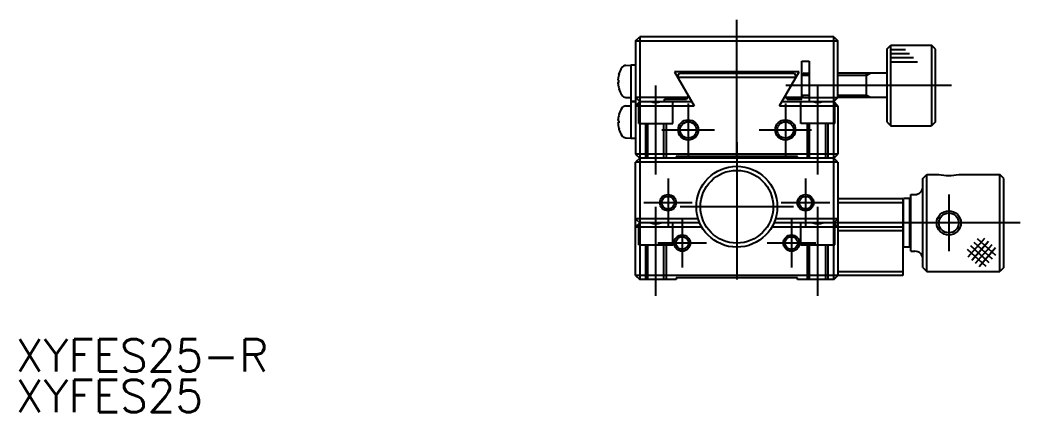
# Model space of a CAD drawing. Extents: x 1 to 229, y 0 to 160.
# Drawn here: x 0.5 to 124.1, y 0 to 48.5 of the extents above; entities that cross this region are included whole.
import ezdxf

# ---------------------------------------------------------------- set-up
doc = ezdxf.new("R2010")
doc.units = 0
doc.linetypes.add('CENTER', pattern=[50.8, 31.75, -6.35, 6.35, -6.35])
doc.linetypes.add('DASHED', pattern=[19.05, 12.7, -6.35])
doc.layers.get('0').update_dxf_attribs({"linetype": 'CONTINUOUS'})
doc.layers.add('CENTER', color=1, linetype='CENTER')
doc.styles.get("Standard").update_dxf_attribs({"font": 'txt.shx', "height": 3, "bigfont": 'bigfont.shx'})

# ---------------------------------------------------------------- blocks, each defined once
blk = doc.blocks.new('*U3')
at = {"color": 7, "linetype": 'CONTINUOUS'}
blk.add_text('XYFES25-R', height=4, dxfattribs=at).set_placement((0, 5))
blk = doc.blocks.new('*U4')
at = {"color": 7, "linetype": 'CONTINUOUS'}
blk.add_text('XYFES25', height=4, dxfattribs=at).set_placement((0, 0))

msp = doc.modelspace()

# ---------------------------------------------------------------- linework, layer by layer
at = {"color": 7, "linetype": 'CONTINUOUS'}
for p, q in [((76.6, 45.89), (77.1, 46.39)), ((76.6, 45.89), (76.6, 31.89)), ((76.6, 45.89), (101.6, 45.89)), ((77.1, 46.39), (77.1, 31.39)), ((101.1, 46.39), (77.1, 46.39)), ((81.6, 46.39), (77.1, 46.39)), ((101.1, 31.39), (101.1, 46.39)), ((101.1, 46.39), (101.6, 45.89)), ((101.6, 38.89), (101.6, 45.89)), ((107.64, 44.89), (108.14, 45.39)), ((107.64, 44.89), (107.64, 35.89)), ((108.14, 35.39), (108.14, 45.39)), ((108.14, 45.39), (113.14, 45.39)), ((113.14, 45.39), (113.14, 35.39)), ((113.64, 44.89), (113.14, 45.39)), ((113.64, 35.89), (113.64, 44.89)), ((97.14, 38.69), (97.14, 43.39)), ((97.14, 43.39), (98.04, 43.39)), ((98.04, 43.39), (98.04, 38.39)), ((75.39, 42.87), (76, 42.89)), ((76, 42.89), (76, 33.89)), ((76.6, 42.89), (76, 42.89)), ((81.41, 42.09), (83.83, 37.89)), ((96.79, 42.09), (81.41, 42.09)), ((94.36, 37.89), (96.79, 42.09)), ((74.54, 41.03), (74.41, 41.05)), ((74.54, 41.8), (74.54, 41.81)), ((74.54, 40.75), (74.54, 41.03)), ((81.77, 41.45), (82.02, 41.89)), ((96.39, 41.39), (81.81, 41.39)), ((82.02, 41.89), (96.17, 41.89)), ((96.17, 41.89), (96.42, 41.45)), ((97.44, 41.89), (98.04, 41.89)), ((107.64, 41.89), (101.6, 41.89)), ((105.14, 38.89), (105.14, 41.89)), ((74.54, 40.75), (74.41, 40.73)), ((74.54, 39.97), (74.54, 39.97)), ((75.39, 38.91), (76, 38.89)), ((76.6, 38.39), (76, 38.39)), ((76, 38.39), (76.6, 38.39)), ((82.98, 38.89), (76.6, 38.89)), ((77.1, 38.39), (76.6, 38.89)), ((77.1, 38.39), (76.6, 37.89)), ((77.1, 38.39), (83.54, 38.39)), ((77.1, 38.39), (80.16, 38.39)), ((80.16, 38.69), (82.87, 38.69)), ((80.16, 38.39), (80.16, 38.69)), ((83.12, 39.12), (82.87, 38.69)), ((94.65, 38.39), (101.1, 38.39)), ((95.33, 38.69), (95.08, 39.12)), ((97.14, 38.89), (95.21, 38.89)), ((95.33, 38.69), (97.14, 38.69)), ((97.44, 38.89), (101.6, 38.89)), ((101.6, 38.89), (101.1, 38.39)), ((101.6, 37.89), (101.1, 38.39)), ((107.64, 38.89), (101.6, 38.89)), ((75.39, 37.87), (76, 37.89)), ((76.6, 37.89), (83.83, 37.89)), ((94.36, 37.89), (101.6, 37.89)), ((101.6, 37.89), (101.6, 31.89)), ((74.54, 36.03), (74.41, 36.05)), ((74.54, 36.81), (74.54, 36.8)), ((74.54, 36.03), (74.54, 35.75)), ((107.64, 35.89), (108.14, 35.39)), ((113.64, 35.89), (113.14, 35.39)), ((74.54, 35.75), (74.41, 35.73)), ((74.54, 34.97), (74.54, 34.97)), ((108.14, 35.39), (113.14, 35.39)), ((75.39, 33.91), (76, 33.89)), ((76, 33.89), (76.6, 33.89)), ((76.6, 31.89), (77.1, 31.39)), ((101.6, 31.89), (76.6, 31.89)), ((77.1, 31.39), (76.6, 30.89)), ((77.1, 31.39), (77.1, 16.39)), ((101.1, 31.39), (77.1, 31.39)), ((81.6, 31.59), (81.6, 31.39)), ((96.6, 31.59), (81.6, 31.59)), ((96.6, 31.39), (96.6, 31.59)), ((101.1, 31.39), (101.6, 31.89)), ((101.6, 30.89), (101.1, 31.39)), ((101.1, 16.39), (101.1, 31.39)), ((101.6, 30.89), (76.6, 30.89)), ((76.6, 16.89), (76.6, 30.89)), ((101.6, 30.89), (101.6, 16.89)), ((112.1, 28.89), (112.6, 29.39)), ((112.1, 17.89), (112.1, 28.89)), ((112.6, 17.39), (112.6, 29.39)), ((112.6, 29.39), (114.07, 29.39)), ((116.53, 29.39), (121.6, 29.39)), ((121.6, 17.39), (121.6, 29.39)), ((122.1, 28.89), (121.6, 29.39)), ((122.1, 17.89), (122.1, 28.89)), ((101.6, 26.39), (109.6, 26.39)), ((109.6, 26.29), (109.7, 26.39)), ((109.6, 26.39), (109.6, 16.89)), ((110.5, 26.39), (109.7, 26.39)), ((109.7, 20.39), (109.7, 26.39)), ((110.5, 20.39), (110.5, 26.39)), ((110.6, 26.29), (110.5, 26.39)), ((110.6, 19.89), (110.6, 26.89)), ((110.6, 26.89), (111.1, 26.89)), ((109.6, 25.89), (101.6, 25.89)), ((76.6, 23.89), (77.1, 23.39)), ((84.33, 23.89), (76.6, 23.89)), ((101.6, 23.89), (93.87, 23.89)), ((101.1, 23.39), (101.6, 23.89)), ((101.6, 23.89), (101.6, 16.89)), ((77.1, 23.39), (76.6, 22.89)), ((76.6, 22.89), (84.77, 22.89)), ((84.52, 23.39), (77.1, 23.39)), ((93.43, 22.89), (101.6, 22.89)), ((101.1, 23.39), (93.68, 23.39)), ((101.6, 22.89), (101.1, 23.39)), ((101.6, 22.89), (109.6, 22.89)), ((109.6, 22.39), (101.6, 22.39)), ((109.6, 20.49), (109.7, 20.39)), ((110.5, 20.39), (109.7, 20.39)), ((110.6, 20.49), (110.5, 20.39)), ((110.6, 19.89), (111.1, 19.89)), ((101.6, 17.39), (109.6, 17.39)), ((112.1, 17.89), (112.6, 17.39)), ((112.6, 17.39), (121.6, 17.39)), ((122.1, 17.89), (121.6, 17.39)), ((76.6, 16.89), (77.1, 16.39)), ((101.6, 16.89), (76.6, 16.89)), ((81.6, 16.39), (77.1, 16.39)), ((81.6, 16.59), (81.6, 16.39)), ((96.6, 16.59), (81.6, 16.59)), ((96.6, 16.39), (96.6, 16.59)), ((101.1, 16.39), (96.6, 16.39)), ((101.1, 16.39), (101.6, 16.89)), ((109.6, 16.89), (101.6, 16.89))]:
    msp.add_line(p, q, dxfattribs=at)
at = {"color": 3, "linetype": 'CONTINUOUS'}
for p, q in [((108.14, 44.83), (109.93, 44.83)), ((108.14, 44.33), (110.43, 44.33)), ((108.14, 43.83), (110.93, 43.83)), ((108.14, 43.33), (111.43, 43.33)), ((98.04, 41.62), (97.14, 41.62)), ((105.14, 41.62), (101.6, 41.62)), ((105.61, 41.89), (105.14, 41.62)), ((98.04, 39.16), (97.14, 39.16)), ((105.14, 39.16), (101.6, 39.16)), ((105.61, 38.89), (105.14, 39.16)), ((117.69, 19.19), (119.74, 21.52)), ((118.14, 18.79), (120.19, 21.12)), ((118.38, 21.02), (120.66, 18.93)), ((118.79, 21.46), (121.06, 19.38)), ((117.57, 20.14), (119.87, 18.03)), ((117.98, 20.58), (120.26, 18.48)), ((118.59, 18.4), (120.64, 20.73)), ((119.04, 18), (121.09, 20.33))]:
    msp.add_line(p, q, dxfattribs=at)
at = {"color": 3, "linetype": 'DASHED'}
for p, q in [((81.2, 35.69), (81.2, 38.39)), ((97, 35.69), (97, 38.39)), ((77, 35.69), (77, 38.29)), ((101.2, 35.69), (101.2, 38.29)), ((77, 35.69), (81.2, 35.69)), ((77.85, 31.39), (77.85, 35.69)), ((78.09, 31.39), (78.09, 35.69)), ((80.1, 31.39), (80.1, 35.69)), ((80.35, 35.69), (80.35, 31.39)), ((101.2, 35.69), (97, 35.69)), ((97.85, 31.39), (97.85, 35.69)), ((98.09, 31.39), (98.09, 35.69)), ((100.1, 31.39), (100.1, 35.69)), ((100.35, 35.69), (100.35, 31.39)), ((77, 20.69), (77, 23.29)), ((81.2, 20.69), (81.2, 23.39)), ((97, 20.69), (97, 23.39)), ((101.2, 20.69), (101.2, 23.29)), ((77, 20.69), (81.2, 20.69)), ((77.85, 16.39), (77.85, 20.69)), ((78.09, 16.39), (78.09, 20.69)), ((80.1, 16.39), (80.1, 20.69)), ((80.35, 20.69), (80.35, 16.39)), ((97, 20.69), (101.2, 20.69)), ((97.85, 16.39), (97.85, 20.69)), ((98.09, 16.39), (98.09, 20.69)), ((100.1, 16.39), (100.1, 20.69)), ((100.35, 20.69), (100.35, 16.39))]:
    msp.add_line(p, q, dxfattribs=at)
at = {"color": 3, "linetype": 'CONTINUOUS'}
for centre, radius in [((83.1, 34.89), 1.25), ((95.1, 34.89), 1.25), ((80.6, 25.89), 1), ((97.6, 25.89), 1), ((115.3, 23.39), 1.5), ((82.35, 20.89), 1), ((95.85, 20.89), 1)]:
    msp.add_circle(centre, radius, dxfattribs=at)
at = {"color": 7, "linetype": 'CONTINUOUS'}
for centre, radius in [((83.1, 34.89), 1.01), ((95.1, 34.89), 1.01), ((89.1, 25.39), 5), ((89.1, 25.39), 4.5), ((80.6, 25.89), 0.783), ((97.6, 25.89), 0.783), ((115.3, 23.39), 1.23), ((82.35, 20.89), 0.783), ((95.85, 20.89), 0.783)]:
    msp.add_circle(centre, radius, dxfattribs=at)
for centre, radius, start, end in [((77.6, 40.89), 3.2, 148.4554, 162.9888), ((75.42, 42.23), 0.64, 92, 148.4554), ((77.61, 40.89), 3.2, 163.4437, 174.8964), ((75.79, 41.05), 1.38, 174.8969, 175.3919), ((75.81, 41.05), 1.4, 175.3897, 175.8866), ((75.72, 41.06), 1.31, 175.8844, 176.4094), ((75.56, 41.07), 1.15, 176.4067, 176.99), ((75.41, 41.08), 1, 176.9939, 177.6385), ((75.33, 41.08), 0.924, 177.6419, 177.9769), ((75.27, 41.08), 0.859, 177.9766, 178.3253), ((75.19, 41.08), 0.784, 178.3249, 178.6926), ((75.11, 41.09), 0.702, 178.6921, 179.0853), ((75.03, 41.09), 0.616, 179.0846, 179.5116), ((74.94, 41.09), 0.528, 179.5106, 179.9824), ((74.85, 41.09), 0.444, 179.9823, 180.5114), ((74.8, 41.09), 0.392, 180.5113, 181.0864), ((74.75, 41.09), 0.341, 181.0851, 181.7193), ((74.7, 41.09), 0.288, 181.7176, 182.43), ((74.65, 41.08), 0.237, 182.4277, 183.2444), ((74.6, 41.08), 0.189, 183.2412, 184.1991), ((74.56, 41.08), 0.145, 184.1944, 185.3472), ((74.52, 41.07), 0.106, 185.34, 186.7702), ((74.49, 41.07), 0.0743, 186.76, 188.5945), ((74.46, 41.07), 0.0521, 188.5872, 190.8923), ((74.45, 41.06), 0.0349, 190.8752, 193.8584), ((74.43, 41.06), 0.0218, 193.8258, 197.8701), ((74.42, 41.06), 0.0126, 197.8135, 203.5909), ((74.42, 41.05), 0.00663, 203.5023, 212.3202), ((74.42, 41.05), 0.00314, 212.1697, 226.6307), ((74.42, 41.05), 0.00149, 226.5817, 250.3817), ((74.6, 41.81), 0.06, 162.9888, 180), ((97.44, 41.59), 0.3, 90, 180), ((74.42, 40.72), 0.00148, 109.6669, 133.3371), ((74.42, 40.72), 0.00311, 133.3227, 147.7343), ((74.42, 40.72), 0.00652, 147.5517, 156.4044), ((74.42, 40.72), 0.0125, 156.2782, 162.0517), ((74.43, 40.72), 0.0216, 161.9892, 166.0248), ((74.45, 40.71), 0.0345, 165.9905, 168.9729), ((74.46, 40.71), 0.0515, 168.9531, 171.2579), ((74.48, 40.71), 0.0731, 171.2458, 173.0922), ((74.51, 40.7), 0.101, 173.0905, 174.5857), ((74.55, 40.7), 0.14, 174.5775, 175.7682), ((74.6, 40.7), 0.185, 175.7629, 176.7417), ((74.65, 40.69), 0.235, 176.7382, 177.565), ((74.7, 40.69), 0.289, 177.5625, 178.2775), ((74.76, 40.69), 0.345, 178.2758, 178.9072), ((74.81, 40.69), 0.401, 178.9059, 179.4744), ((74.87, 40.69), 0.455, 179.4733, 179.9941), ((74.92, 40.69), 0.509, 179.9944, 180.4772), ((75.01, 40.69), 0.599, 180.4768, 180.9104), ((75.1, 40.69), 0.691, 180.9096, 181.3052), ((75.19, 40.69), 0.78, 181.3046, 181.6716), ((75.27, 40.69), 0.861, 181.6711, 182.0166), ((75.34, 40.7), 0.934, 182.0162, 182.346), ((75.41, 40.7), 0.997, 182.3457, 182.6644), ((75.46, 40.7), 1.05, 182.6641, 182.9757), ((75.54, 40.71), 1.13, 182.9817, 183.5774), ((75.71, 40.72), 1.3, 183.5748, 184.1087), ((75.81, 40.72), 1.4, 184.1078, 185.1029), ((77.61, 40.88), 3.2, 185.1036, 196.5563), ((74.6, 39.97), 0.06, 180, 197.0112), ((77.6, 40.89), 3.2, 197.0112, 211.5446), ((75.42, 39.55), 0.64, 211.5446, 268), ((79.1, 40.39), 2.1, 252.2472, 287.7528), ((97.44, 39.19), 0.3, 180, 270), ((99.1, 40.39), 2.1, 252.2472, 287.7528), ((77.6, 35.89), 3.2, 148.4554, 162.9888), ((75.42, 37.23), 0.64, 92, 148.4554), ((77.61, 35.89), 3.2, 163.4437, 174.8964), ((75.81, 36.05), 1.4, 174.8971, 175.8922), ((75.71, 36.06), 1.3, 175.8913, 176.4252), ((75.54, 36.07), 1.13, 176.4226, 177.0183), ((75.46, 36.07), 1.05, 177.0243, 177.3359), ((75.34, 36.08), 0.934, 177.654, 177.9838), ((75.41, 36.08), 0.997, 177.3356, 177.6543), ((75.19, 36.08), 0.78, 178.3284, 178.6954), ((75.27, 36.08), 0.861, 177.9834, 178.3289), ((75.01, 36.09), 0.599, 179.0896, 179.5232), ((75.1, 36.09), 0.691, 178.6948, 179.0904), ((74.87, 36.09), 0.455, 180.0059, 180.5267), ((74.92, 36.09), 0.509, 179.5228, 180.0056), ((74.7, 36.09), 0.289, 181.7225, 182.4375), ((74.76, 36.09), 0.345, 181.0928, 181.7242), ((74.81, 36.09), 0.401, 180.5256, 181.0941), ((74.55, 36.08), 0.14, 184.2318, 185.4225), ((74.6, 36.08), 0.185, 183.2583, 184.2371), ((74.65, 36.08), 0.235, 182.435, 183.2618), ((74.45, 36.06), 0.0345, 191.0271, 194.0095), ((74.46, 36.07), 0.0515, 188.7421, 191.0469), ((74.48, 36.07), 0.0731, 186.9078, 188.7542), ((74.51, 36.07), 0.101, 185.4143, 186.9095), ((74.42, 36.05), 0.00148, 226.6629, 250.3331), ((74.42, 36.05), 0.00311, 212.2657, 226.6773), ((74.42, 36.05), 0.00652, 203.5956, 212.4483), ((74.42, 36.06), 0.0125, 197.9483, 203.7218), ((74.43, 36.06), 0.0216, 193.9752, 198.0108), ((74.6, 36.81), 0.06, 162.9888, 180), ((74.42, 35.72), 0.00149, 109.6183, 133.4183), ((74.49, 35.71), 0.0743, 171.4055, 173.24), ((74.46, 35.71), 0.0521, 169.1077, 171.4128), ((74.45, 35.71), 0.0349, 166.1416, 169.1248), ((74.43, 35.72), 0.0218, 162.1299, 166.1742), ((74.42, 35.72), 0.0126, 156.4091, 162.1865), ((74.42, 35.72), 0.00663, 147.6798, 156.4977), ((74.42, 35.72), 0.00314, 133.3693, 147.8303), ((74.65, 35.69), 0.237, 176.7556, 177.5723), ((74.6, 35.69), 0.189, 175.8009, 176.7588), ((74.56, 35.7), 0.145, 174.6528, 175.8056), ((74.52, 35.7), 0.106, 173.2298, 174.66), ((74.75, 35.69), 0.341, 178.2807, 178.9149), ((74.7, 35.69), 0.288, 177.57, 178.2824), ((74.94, 35.69), 0.528, 180.0176, 180.4894), ((74.85, 35.69), 0.444, 179.4886, 180.0177), ((74.8, 35.69), 0.392, 178.9136, 179.4887), ((75.11, 35.69), 0.702, 180.9147, 181.3079), ((75.03, 35.69), 0.616, 180.4884, 180.9154), ((75.27, 35.69), 0.859, 181.6747, 182.0234), ((75.19, 35.69), 0.784, 181.3074, 181.6751), ((75.41, 35.7), 1, 182.3615, 183.0061), ((75.33, 35.7), 0.924, 182.0231, 182.3581), ((75.56, 35.71), 1.15, 183.01, 183.5933), ((75.72, 35.72), 1.31, 183.5906, 184.1156), ((75.81, 35.72), 1.4, 184.1134, 184.6103), ((75.79, 35.72), 1.38, 184.6081, 185.1031), ((77.61, 35.88), 3.2, 185.1036, 196.5563), ((74.6, 34.97), 0.06, 180, 197.0112), ((77.6, 35.89), 3.2, 197.0112, 211.5446), ((75.42, 34.55), 0.64, 211.5446, 268), ((115.3, 35.26), 6, 258.1754, 281.8246), ((111.1, 27.89), 1, 270, 0), ((79.1, 25.39), 2.1, 252.2472, 287.7528), ((99.1, 25.39), 2.1, 252.2472, 287.7528), ((111.1, 18.89), 1, 0, 90)]:
    msp.add_arc(centre, radius, start, end, dxfattribs=at)
at = {"layer": 'CENTER', "color": 1, "linetype": 'CENTER'}
for p, q in [((89.1, 31.39), (89.1, 48.49)), ((79.1, 29.39), (79.1, 40.39)), ((115.64, 40.39), (95.14, 40.39)), ((99.1, 29.39), (99.1, 40.39)), ((83.1, 38.14), (83.1, 31.64)), ((95.1, 38.14), (95.1, 31.64)), ((79.85, 34.89), (86.35, 34.89)), ((91.85, 34.89), (98.35, 34.89)), ((89.1, 33.39), (89.1, 16.39)), ((80.6, 28.89), (80.6, 22.89)), ((97.6, 28.89), (97.6, 22.89)), ((115.3, 26.89), (115.3, 19.89)), ((83.6, 25.89), (77.6, 25.89)), ((79.1, 14.39), (79.1, 25.39)), ((96.1, 25.39), (82.1, 25.39)), ((100.6, 25.89), (94.6, 25.89)), ((99.1, 14.39), (99.1, 25.39)), ((82.35, 23.89), (82.35, 17.89)), ((95.85, 23.89), (95.85, 17.89)), ((124.1, 23.39), (101.1, 23.39)), ((85.35, 20.89), (79.35, 20.89)), ((98.85, 20.89), (92.85, 20.89))]:
    msp.add_line(p, q, dxfattribs=at)

# ---------------------------------------------------------------- block references
at = {"color": 7, "linetype": 'CONTINUOUS'}
for name in ['*U3', '*U4']:
    msp.add_blockref(name, (0, 0), dxfattribs=at)

doc.saveas('drawing.dxf')
